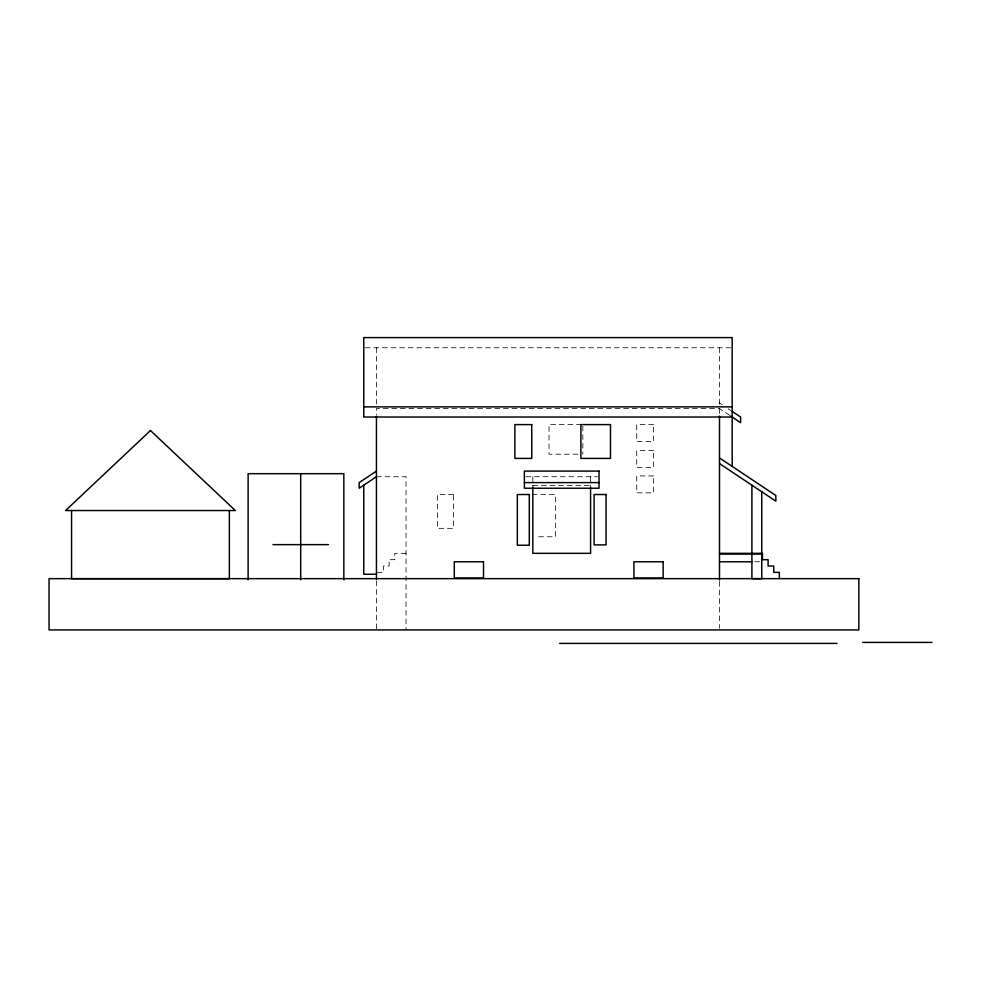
<?xml version="1.0" encoding="UTF-8"?>
<svg xmlns="http://www.w3.org/2000/svg" width="981" height="981" viewBox="0 0 981 981"><rect width="100%" height="100%" fill="white"/><g stroke="black" fill="none" stroke-linecap="round" stroke-linejoin="round"><path stroke-width="0.74" stroke-dasharray="4.91 3.68" d="M365.288 347.765L730.649 347.765M729.643 415.343L719.502 408.574L376.446 408.574L376.446 414.681M581.365 424.601L549.029 424.601L549.029 454.191L578.434 454.191M376.446 476.729L406.036 476.729L406.036 629.937M525.902 476.729L597.515 476.729M532.83 485.411L590.587 485.411M532.168 494.51L555.369 494.51L555.369 536.779L535.062 536.779M406.036 553.333L394.754 553.333L394.754 559.673L389.126 559.673L389.126 566.012L383.485 566.012L383.485 572.352L377.857 572.352L377.857 576.129M754.72 561.782L760.349 561.782M719.502 402.946L721.979 404.601M728.196 408.746L730.686 410.401M719.502 347.765L719.502 407.164M719.502 408.574L719.502 414.558M719.502 581.475L719.502 628.429M590.587 476.729L590.587 487.459M582.837 426.085L582.837 454.191M532.83 476.729L532.83 487.459M376.446 347.765L376.446 404.013M376.446 580.911L376.446 629.937M653.628 424.601L636.73 424.601L636.73 441.511L653.628 441.511L653.628 424.601M653.628 450.573L636.73 450.573L636.73 467.483L653.628 467.483L653.628 450.573M653.628 475.932L636.73 475.932L636.73 492.842L653.628 492.842L653.628 475.932M453.578 494.51L437.379 494.51L437.379 528.33L453.578 528.33L453.578 494.51"/><path stroke-width="1.47" d="M376.446 471.088L359.181 482.603L359.181 488.231L376.446 476.729M363.767 406.87L732.182 406.87M732.182 417.023L363.767 417.023L363.767 337.599L732.182 337.599L732.182 466.392M524.369 482.603L599.035 482.603M272.963 544.627L328.512 544.627M719.502 553.333L762.47 553.333L762.47 559.673L768.098 559.673L768.098 566.012L773.739 566.012L773.739 572.352L779.368 572.352L779.368 578.655M719.502 554.044L762.47 554.044M719.502 561.782L751.9 561.782M376.446 574.265L363.767 574.265L363.767 485.178M862.618 642.42L931.95 642.42M559.685 643.401L837.014 643.401M731.924 411.223L740.63 417.023L740.63 422.664L730.686 416.03M719.502 457.943L775.848 495.515L775.848 501.144L719.502 463.584M761.759 491.751L761.759 578.692L751.9 578.692L751.9 485.178M719.502 416.054L719.502 579.967M590.587 487.459L590.587 553.333L532.83 553.333L532.83 487.459M376.446 416.152L376.446 579.563M343.84 579.783L343.84 473.676L248.119 473.676L248.119 579.783M300.689 473.676L300.689 579.783M229.358 510.537L229.358 578.692L71.564 578.692L71.564 510.537M150.461 430.524L65.592 510.537L235.33 510.537L150.461 430.524M531.763 424.601L514.866 424.601L514.866 458.409L531.763 458.409L531.763 424.601M610.489 424.601L580.899 424.601L580.899 458.409L610.489 458.409L610.489 424.601M599.035 471.088L524.369 471.088L524.369 488.231L599.035 488.231L599.035 471.088M529.299 494.51L517.33 494.51L517.33 545.228L529.299 545.228L529.299 494.51M606.086 494.51L594.106 494.51L594.106 544.884L606.086 544.884L606.086 494.51M483.523 561.782L454.289 561.782L454.289 577.993L483.523 577.993L483.523 561.782M663.144 561.782L633.91 561.782L633.91 577.993L663.144 577.993L663.144 561.782M858.829 578.655L49.05 578.655L49.05 629.937L858.829 629.937L858.829 578.655"/></g></svg>
